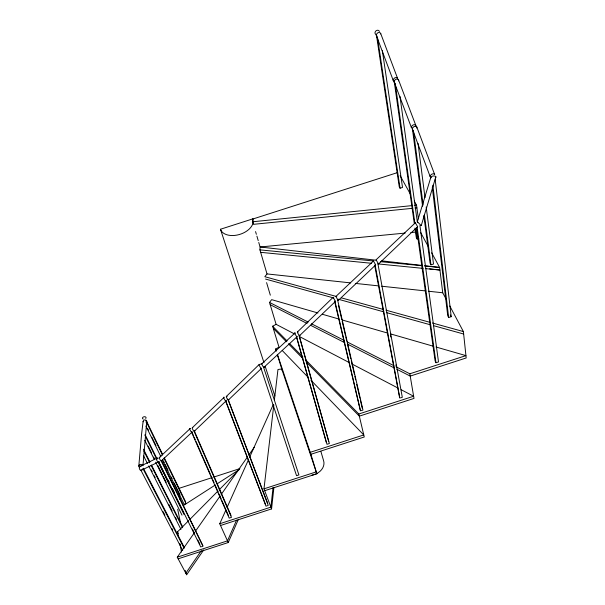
<?xml version="1.0" encoding="UTF-8"?>
<svg xmlns="http://www.w3.org/2000/svg" width="605" height="605" viewBox="0 0 605 605"><rect width="100%" height="100%" fill="white"/><g stroke="black" fill="none" stroke-linecap="round" stroke-linejoin="round"><path stroke-width="0.91" d="M415.37 222.769L376.068 259.825L378.526 264.007L378.291 263.349M336.788 296.586L264.831 276.712L267.009 273.921L259.931 249.873L260.044 247.702M412.202 208.347L253.442 224.334L252.686 221.763L252.867 218.889M373.24 260.732L375.697 264.922L338.187 300.511L335.881 296.458L373.504 260.982M142.992 465.245L146.743 421.519A1.944 1.626 -6.9 0 0 146.289 420.392L145.041 419.885A1.754 1.46 -6.9 0 0 143.725 420.301L143.12 421.39L141.608 433.906L138.81 466.077A2.193 1.77 -7.4 0 0 139.332 467.302M220.53 525.503L271.562 508.918L273.914 487.464M273.052 487.532L270.889 507.134L219.736 523.756L228.251 542.526L178.15 558.823M271.562 508.918L263.977 488.84L273.815 404.904M274.36 400.238L277.967 369.466L281.764 369.005L316.854 473.776L264.68 490.708M420.883 225.408L421.239 225.605L435.918 176.562C434.481 175.458 431.456 175.805 430.79 177.613L430.919 177.915M146.743 421.519L146.138 422.608M138.81 466.077L139.498 464.874A1.989 1.603 -7.4 0 1 140.988 464.406L142.402 464.935A2.193 1.77 -7.4 0 1 142.878 465.721M338.293 300.541L338.127 299.838M333.657 297.841L333.105 297.35L297.395 332.009A2.17 0.393 59.6 0 0 297.736 333.075L298.613 334.61A2.48 0.446 59.6 0 0 299.498 335.714L335.563 301.32M333.105 297.35L335.533 301.426M417.783 222.413L417.352 221.763L430.851 177.28M295.338 333.181A2.465 0.431 60 0 0 295.074 332.916L261.791 363.764A2.133 0.469 60.1 0 0 262.086 364.845L262.925 366.365A2.42 0.529 60.1 0 0 263.818 367.416L297.153 336.622M299.838 335.866L299.883 335.737A2.17 0.393 59.6 0 0 299.732 335.125M294.748 332.75L294.695 332.879A2.178 0.386 60 0 0 295.036 333.945L295.898 335.48A2.465 0.431 60 0 0 296.775 336.592L297.108 336.743M228.251 542.526L238.423 519.294M236.563 520.187L227.495 540.855L177.28 557.19L186.643 574.75L203.726 549.892M219.736 523.756L225.899 510.023M227.056 507.451L248.254 460.254M249.411 457.683L273.309 404.48M264.181 367.537L264.241 367.394A2.133 0.461 60.1 0 0 264.128 366.759M262.215 363.749L259.174 364.49L226.323 396.472A2.087 0.56 59.8 0 0 226.565 397.568L227.397 399.05A2.382 0.643 59.8 0 0 228.335 400.049L261.602 368.248M228.728 400.124L228.819 399.965A2.087 0.56 59.8 0 0 228.819 399.686M224.205 397.235L192.261 427.788A2.042 0.643 60.1 0 0 192.458 428.907L193.267 430.367A2.337 0.734 60.1 0 0 194.22 431.305L226.209 400.812A2.087 0.567 59.9 0 0 226.126 400.155M223.805 397.16L223.714 397.311A2.087 0.567 59.8 0 0 223.948 398.415L224.78 399.897A2.382 0.65 59.8 0 0 225.718 400.888L226.119 400.964M190.537 428.703A2.329 0.726 60.3 0 0 190.242 428.491L159.357 457.531A2.012 0.703 60.5 0 0 159.508 458.658L160.295 460.095A2.284 0.802 60.5 0 0 161.255 460.987L192.178 432.008M194.644 431.35L194.749 431.176A2.042 0.643 60.1 0 0 194.697 430.51M189.811 428.446L189.713 428.62A2.049 0.635 60.3 0 0 189.902 429.731L190.711 431.191A2.329 0.726 60.3 0 0 191.656 432.136L192.08 432.174M201.336 550.633L185.811 573.192L185.259 570.439M435.978 177.197L435.358 177.84M177.28 557.19L194.621 532.423M195.702 530.872L220.091 496.055M221.173 494.504L247.188 457.357M248.814 455.036L254.229 447.299M294.446 333.922L276.107 324.333L269.527 302.44L271.653 299.649L317.958 312.989M142.583 469.314C140.209 472.482 137.585 467.287 140.738 466.039L157.217 458.076L158.283 458.189M178.422 536.484L177.492 531.893L188.768 520.519M190.091 519.181L217.929 491.063M219.26 489.725L237.818 470.977M378.526 264.007L417.632 226.694M141.691 470.085L159.206 461.66M157.217 458.076C155.848 459.218 157.118 462.356 158.933 461.895M183.224 505.621L214.888 485.263M217.271 483.735L239.436 469.48M276.22 351.051L275.585 349.017L278.996 347.141L273.543 329.256M286.415 341.764L273.271 328.364L272.621 326.231L276.107 324.333M140.738 466.039L141.751 465.805M416.437 227.442L435.101 360.913L435.993 362.735L438.512 361.919L419.915 225.521M396.381 366.955L409.827 373.792L465.941 355.627L435.978 346.998M361.336 410.598L362.97 410.061L337.696 300.352M400.669 397.848L402.31 397.319L377.913 263.765M305.525 359.725L358.825 414.002L413.631 396.237L401.13 389.703M178.74 488.439L212.007 477.647M213.807 477.065L239.882 468.61M263.977 488.84L316.271 471.87M267.493 505.651L265.966 506.151L225.567 400.918M201.495 546.739L202.993 546.247L161.202 461.01M252.86 219.01L397.364 172.637M414.947 228.093L416.263 237.417L417.102 238.983L418.751 238.453M423.818 215.577L430.072 263.167L430.964 264.831L433.498 264.014L426.192 207.016M432.288 187.24L447.745 315.749L448.668 317.512L451.209 316.687L435.199 179.572M220.47 229.25L252.852 218.859L253.003 223.124A17 10.671 -17.2 0 1 236.903 235.103A17 10.671 -17.2 0 1 220.47 229.25L264.03 362.796M376.348 34.409L399.255 186.756L400.064 188.231L402.522 187.437L382.36 50.699M159.47 457.35L159.924 457.365M192.367 427.622L192.791 427.667M226.414 396.313L226.815 396.396A2.39 0.643 59.8 0 1 227.102 396.623M252.686 221.763L412.769 205.541M414.644 205.352L416.527 205.163L418.395 218.844M415.015 208.059L416.898 207.87M258.759 242.454L260.089 246.984L405.176 233.084M410.787 232.547L415.469 232.093M261.534 368.392L261.163 368.279A2.435 0.552 59.7 0 1 260.248 367.227L259.394 365.715A2.125 0.484 59.7 0 1 259.106 364.634L259.326 364.482M297.441 331.88L297.781 332.039A2.48 0.446 59.6 0 1 298.046 332.311M259.931 249.873L373.769 261.005M380.356 261.655L421.753 265.701M424.574 265.981L439.623 267.448L442.731 292.767L446.248 299.369M260.657 252.323L371.417 263.273M377.989 263.916L423.046 268.37M425.859 268.65L439.941 270.042L429.626 268.854M267.009 273.921L350.643 282.89M355.339 283.397L378.828 285.915M381.649 286.218L425.814 290.952M428.635 291.255L442.731 292.767M260.089 246.984L376.038 260.203M381.649 260.838L421.859 265.421M424.665 265.746L439.623 267.448L431.66 252.807M341.341 297.849L383.237 309.42M385.975 310.176L429.694 322.253M432.424 323.01L463.392 331.563L466.19 357.971L410.213 376.091L396.797 369.247M265.527 279.056L333.688 297.962M338.233 299.225L383.676 311.832M386.406 312.588L430.026 324.696M433.664 325.702L463.657 334.02M322.495 314.298L338.838 319.009M342.468 320.053L387.865 333.136M390.588 333.915L433.256 346.211M417.352 221.763L421.239 225.605M430.949 177.174L430.238 176.766A2.677 1.482 -26.5 0 1 430.268 175.579L431.539 174.353A2.405 1.331 -26.5 0 1 433.309 173.801L434.534 174.255A2.677 1.482 -26.5 0 1 434.685 174.603L416.845 127.141M412.224 128.184L411.498 127.731A2.632 1.581 -27.8 0 1 411.491 126.475L412.723 125.197A2.382 1.429 -27.8 0 1 414.47 124.66L415.711 125.175A2.632 1.581 -27.8 0 1 415.862 125.976M394.074 81.183L393.348 80.699A2.609 1.664 -29.1 0 1 393.311 79.384L394.505 78.075A2.344 1.497 -29.1 0 1 396.23 77.553L397.47 78.113A2.609 1.664 -29.1 0 1 397.644 78.945M376.771 36.028L377.195 36.239M269.527 302.44L308.172 322.094M311.53 323.804L344.298 340.464M346.816 341.749L393.863 365.677M270.201 304.67L307.09 323.486M310.441 325.203L344.82 342.732M347.33 344.018L394.286 367.961M299.445 336.539L349.456 362.682M351.951 363.991L397.795 387.956M412.769 129.606L412.466 129.334A2.647 1.573 -27.6 0 1 412.466 128.079L413.699 126.808A2.382 1.414 -27.6 0 1 415.454 126.271L416.694 126.778A2.647 1.573 -27.6 0 1 416.686 128.033M394.573 82.484L394.263 82.189A2.609 1.664 -29.2 0 1 394.233 80.866L395.428 79.558A2.352 1.505 -29.2 0 1 397.16 79.028L398.4 79.588A2.609 1.664 -29.2 0 1 398.43 80.911M272.621 326.231L287.103 340.97M289.734 343.648L302.893 357.048M288.381 343.776L302.833 358.515M306.122 361.866L359.332 416.142L414.002 398.423L409.827 373.792M282.255 350.522L308.346 377.535M310.947 380.243L363.771 434.95L310.289 452.298L316.854 473.776M417.654 226.762L415.159 222.474M400.086 175.631L410.591 194.5M414.243 201.057L416.527 205.163M420.596 232.464L428.121 246.296M449.765 305.971L463.392 331.563M450.286 314.933L451.209 316.687M163.161 511.739L164.908 515.082M171.873 528.483L172.743 530.161M179.708 543.555L180.585 545.234M140.867 470.13L182.702 550.459M142.871 468.504L184.033 548.069M177.492 531.893L178.316 533.497M143.385 468.24L184.517 547.873M143.604 455.936L147.431 463.453M148.701 465.956L180.978 529.428M151.333 469.987L152.18 471.658M154.305 475.833L155.152 477.504M168.734 504.252L172.13 510.938M175.526 517.623L176.373 519.294M143.483 449.175L149.813 461.721M151.5 465.064L182.733 526.963M143.816 451.005L149.79 462.817M151.069 465.343L182.612 527.772M148.225 446.165L151.568 452.888M153.655 457.1L154.494 458.779M157.837 465.51L162.435 474.759M163.274 476.438L166.201 482.329M144.784 440.327L154.404 459.656M155.659 462.182L182.022 515.135M158.691 461.827L200.739 546.981M145.026 434.503L157.081 458.915M158.744 462.28L183.701 512.79M144.935 435.396L156.589 458.953M158.253 462.318L184.049 514.469M168.281 480.09L169.113 481.777M172.448 488.53L174.527 492.742M192.42 529.027L194.5 533.247M197.827 540L199.907 544.22M161.633 460.715L202.849 545.612M147.688 428.658L148.512 430.359M151.832 437.15L155.969 445.651M163.433 460.942L164.257 462.643M165.089 464.345L167.986 470.289M171.298 477.088L172.13 478.789M174.202 483.04L180.003 494.935M145.934 426.049L160.854 456.624M162.511 460.019L184.071 504.177L186.015 503.549L164.159 458.507M146.107 420.316L162.594 454.332M164.242 457.728L185.674 501.946M146.009 421.11L162.511 455.104M399.58 397.5L374.722 265.61M191.845 431.909L193.35 435.35M194.107 437.067L195.234 439.646M195.982 441.37L201.253 453.41M202.002 455.126L210.283 474.048M211.032 475.764L212.166 478.343M212.915 480.067L214.041 482.646M214.798 484.363L218.186 492.107M218.934 493.824L221.196 498.981M221.944 500.706L228.342 515.324M191.551 432.159L229.189 518.099L231.488 517.351L194.114 431.335M194.394 431.085L231.012 515.437M360.27 410.243L334.573 301.192M226.043 401.599L265.429 504.26M227.843 399.194L268.257 505.402M398.566 79.981L415.862 125.545M228.304 399.875L267.72 503.511M394.105 81.796L411.347 127.368M380.689 33.494L397.636 78.499M376.287 35.309L393.182 80.314M412.315 128.963L430.094 176.426M275.585 349.017L276.19 350.794M277.385 354.356L310.902 454.295L364.255 436.992L358.825 414.002M260.959 368.301L296.548 475.681L298.9 474.917L263.591 367.303M265.194 366.38L274.844 395.957M277.324 354.643L282.369 370.963M266.593 282.633L270.322 295.172M255.567 231.586L256.361 234.301M256.898 236.109L258.222 240.639M320.877 451.398L323.524 460.443A13.144 10.489 -17.2 0 1 311.84 475.144M296.526 336.614L326.98 444.297L329.377 443.51L299.241 335.737M296.609 337.416L326.314 442.414M299.051 335.639L328.712 441.642M334.92 301.245L360.512 410.863M338.596 305.79L341.757 319.508M342.18 321.331L345.349 335.049M345.773 336.879L346.612 340.539M347.671 345.107L350.832 358.825M351.255 360.656L354.424 374.366M354.848 376.197L355.687 379.857M356.746 384.425L359.907 398.143M360.33 399.973L362.229 408.201M178.422 491.479L180.146 499.738M177.681 509.191L180.494 522.894M186.272 572.92L186.643 574.75M180.078 544.742L181.56 552.085M375.085 264.68L399.852 398.113M390.452 335.193L390.792 337.053M395.889 364.875L396.23 366.728M377.505 37.639L400.064 188.231M394.256 81.72L414.289 223.434M395.178 83.21L414.871 223.124M415.658 228.72L417.102 238.983M399.95 96.301L417.374 222.322M417.155 227.389L435.993 362.735M412.413 128.782L422.592 206.245M413.381 130.385L423.145 205.072M424.37 214.412L430.964 264.831M418.055 143.476L424.997 197.669M432.855 185.213L448.668 317.512M143.226 419.053A1.807 1.202 -11.3 0 1 142.803 417.397A1.807 1.202 -11.3 0 1 145.298 416.845A1.807 1.202 -11.3 0 1 145.714 418.501M143.158 421.798A1.944 1.626 -6.9 0 1 143.12 421.39M376.461 35.718A2.586 1.739 -30.7 0 1 376.401 34.341L377.558 32.995A2.329 1.565 -30.7 0 1 379.267 32.481L380.515 33.086A2.586 1.739 -30.7 0 1 380.704 33.963M376.098 34.515A2.42 2.004 -42.3 0 1 375.887 30.961A2.42 2.004 -42.3 0 1 379.411 31.505"/></g></svg>
